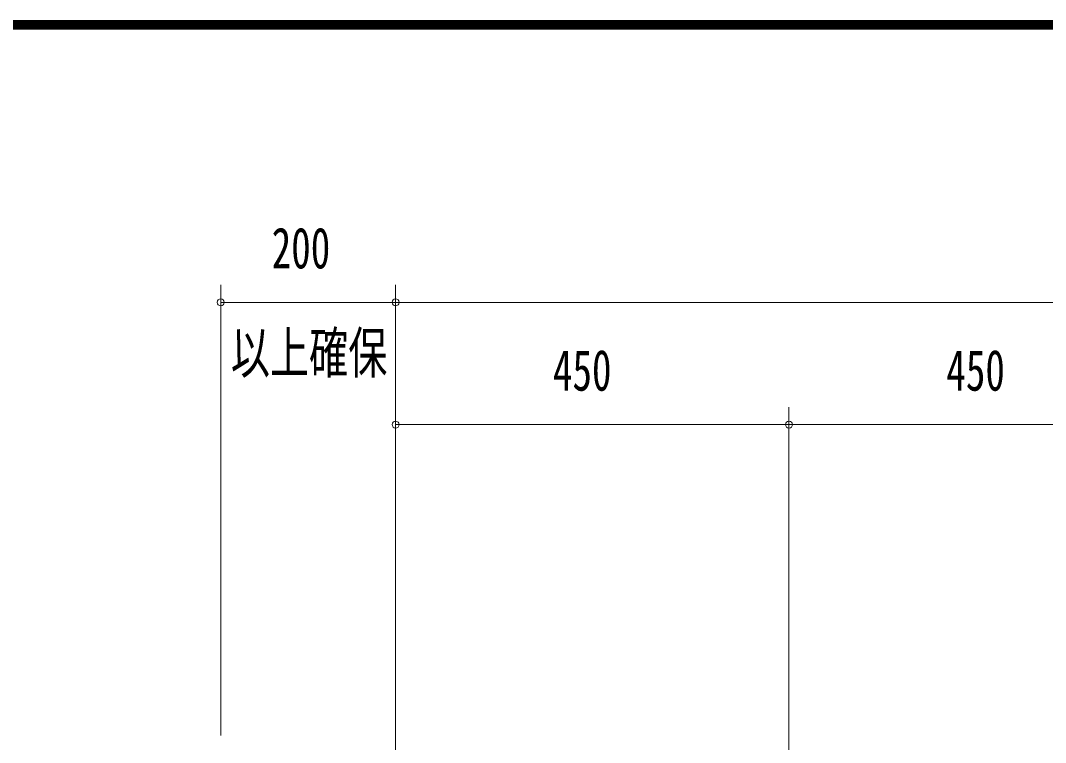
# Model space of a CAD drawing. Units: millimetres, scale not verified. Extents: x -5740 to 6033, y -4020 to 4020.
# Drawn here: x -4815 to -3643, y 3193 to 4020 of the extents above; entities that cross this region are included whole.
import ezdxf
from ezdxf.enums import TextEntityAlignment as Align

# ---------------------------------------------------------------- set-up
doc = ezdxf.new("R2010")
doc.units = ezdxf.units.MM
doc.header["$LTSCALE"] = 10
doc.layers.add('0-C_2-F', color=3, linetype='Continuous', lineweight=18)
doc.layers.add('1-0_F-F4PAPAER', color=5, linetype='Continuous', lineweight=18)
doc.styles.add('ＭＳ ゴシック', font='')
doc.styles.get('ＭＳ ゴシック').set_extended_font_data('MS Gothic')

msp = doc.modelspace()

# ---------------------------------------------------------------- linework, layer by layer
at = {"layer": '0-C_2-F'}
for p, q in [((-4586.25, 3717.43), (-4586.25, 3201.48)), ((-4386.25, 3717.43), (-4386.25, 3131.48)), ((-4386.25, 3697.43), (-4586.25, 3697.43)), ((-586.25, 3697.43), (-4386.25, 3697.43)), ((-3936.25, 3577.43), (-3936.25, 3151.48)), ((-4386.25, 3557.43), (-3936.25, 3557.43)), ((-3936.25, 3557.43), (-3486.25, 3557.43))]:
    msp.add_line(p, q, dxfattribs=at)
for centre, start, end in [((-4586.25, 3697.43), 0, 180), ((-4586.25, 3697.43), 180, 0), ((-4386.25, 3697.43), 0, 180), ((-4386.25, 3697.43), 180, 0), ((-4386.25, 3557.43), 0, 180), ((-4386.25, 3557.43), 180, 0), ((-3936.25, 3557.43), 0, 180), ((-3936.25, 3557.43), 180, 0)]:
    msp.add_arc(centre, 4, start, end, dxfattribs=at)
at = {"layer": '1-0_F-F4PAPAER'}
for points in [[(5739.96, 4020.13), (-5740.04, 4020.13), (-5740.04, -4019.87), (5739.96, -4019.87)], [(5738.96, 4019.13), (5738.96, -4018.87), (-5739.04, -4018.87), (-5739.04, 4019.13)], [(5737.96, 4018.13), (5737.96, -4017.87), (-5738.04, -4017.87), (-5738.04, 4018.13)], [(5736.96, 4017.13), (5736.96, -4016.87), (-5737.04, -4016.87), (-5737.04, 4017.13)], [(5735.96, 4016.13), (5735.96, -4015.87), (-5736.04, -4015.87), (-5736.04, 4016.13)], [(5734.96, 4015.13), (5734.96, -4014.87), (-5735.04, -4014.87), (-5735.04, 4015.13)], [(5733.96, 4014.13), (5733.96, -4013.87), (-5734.04, -4013.87), (-5734.04, 4014.13)], [(5732.96, 4013.13), (5732.96, -4012.87), (-5733.04, -4012.87), (-5733.04, 4013.13)], [(5731.96, 4012.13), (5731.96, -4011.87), (-5732.04, -4011.87), (-5732.04, 4012.13)], [(5730.96, 4011.13), (5730.96, -4010.87), (-5731.04, -4010.87), (-5731.04, 4011.13)], [(5729.96, 4010.13), (5729.96, -4009.87), (-5730.04, -4009.87), (-5730.04, 4010.13)]]:
    msp.add_lwpolyline(points, close=True, dxfattribs=at)

# ---------------------------------------------------------------- texts
at = {"layer": '0-C_2-F', "color": 7, "style": 'ＭＳ ゴシック', "width": 0.7}
for s, p in [('200', (-4527.97, 3722.23)), ('以上確保', (-4574.72, 3602.23)), ('450', (-4206.26, 3582.23)), ('450', (-3756.26, 3582.23))]:
    msp.add_text(s, height=46.89, dxfattribs=at).set_placement(p, align=Align.BOTTOM_LEFT)

doc.saveas('drawing.dxf')
